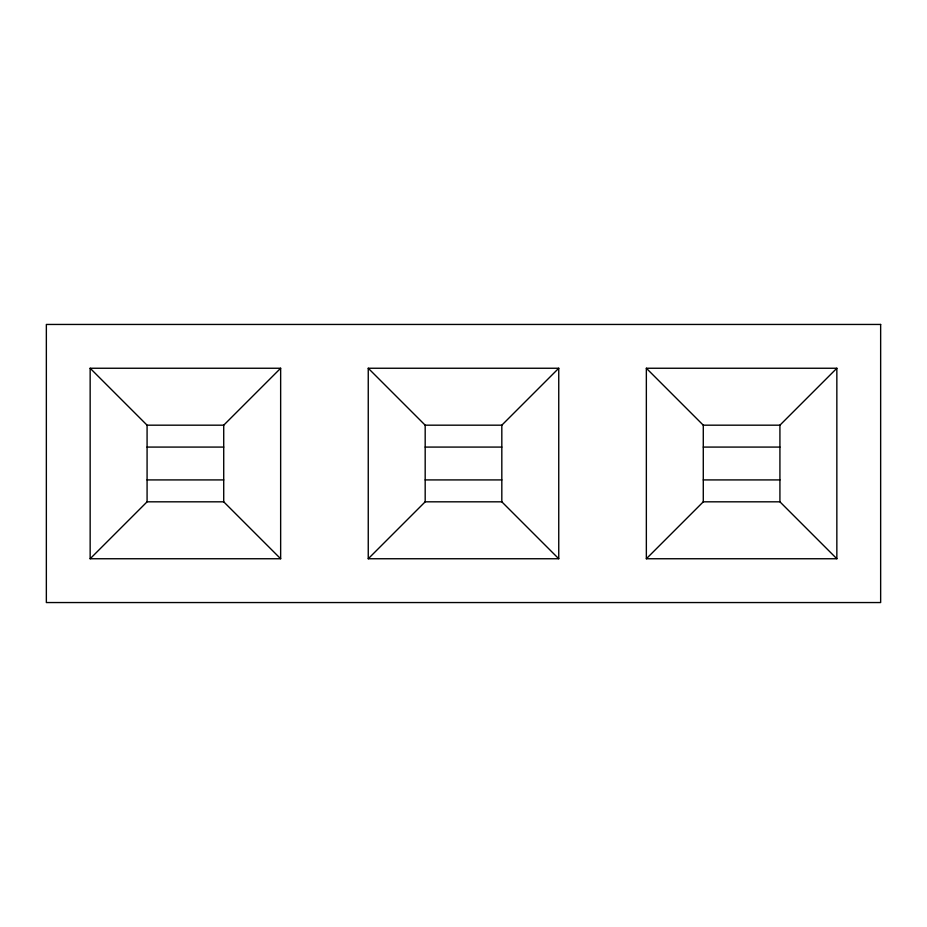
<?xml version="1.0" encoding="UTF-8"?>
<svg xmlns="http://www.w3.org/2000/svg" width="927" height="927" viewBox="0 0 927 927"><rect width="100%" height="100%" fill="white"/><g stroke="black" fill="none" stroke-linecap="round" stroke-linejoin="round"><path stroke-width="1.39" d="M90.151 558.749L147.08 501.82L223.72 501.82L280.649 558.749L90.151 558.749L90.151 368.251L280.649 368.251L280.649 558.749M90.151 368.251L147.08 425.18L223.72 425.18L280.649 368.251M368.251 558.749L425.18 501.82L501.82 501.82L558.749 558.749L368.251 558.749L368.251 368.251L558.749 368.251L558.749 558.749M368.251 368.251L425.18 425.18L501.82 425.18L558.749 368.251M646.351 558.749L703.28 501.82L779.92 501.82L836.849 558.749L646.351 558.749L646.351 368.251L836.849 368.251L836.849 558.749M779.92 501.82L779.92 425.18L836.849 368.251M646.351 368.251L703.28 425.18L779.92 425.18M147.08 447.081L223.72 447.081M425.18 447.081L501.82 447.081M703.28 447.081L779.92 447.081M147.08 479.919L223.72 479.919M425.18 479.919L501.82 479.919M703.28 479.919L779.92 479.919M703.28 425.18L703.28 501.82M501.82 425.18L501.82 501.82M425.18 425.18L425.18 501.82M223.72 425.18L223.72 501.82M147.08 425.18L147.08 501.82M880.65 324.45L46.35 324.45L46.35 602.55L880.65 602.55L880.65 324.45"/></g></svg>
